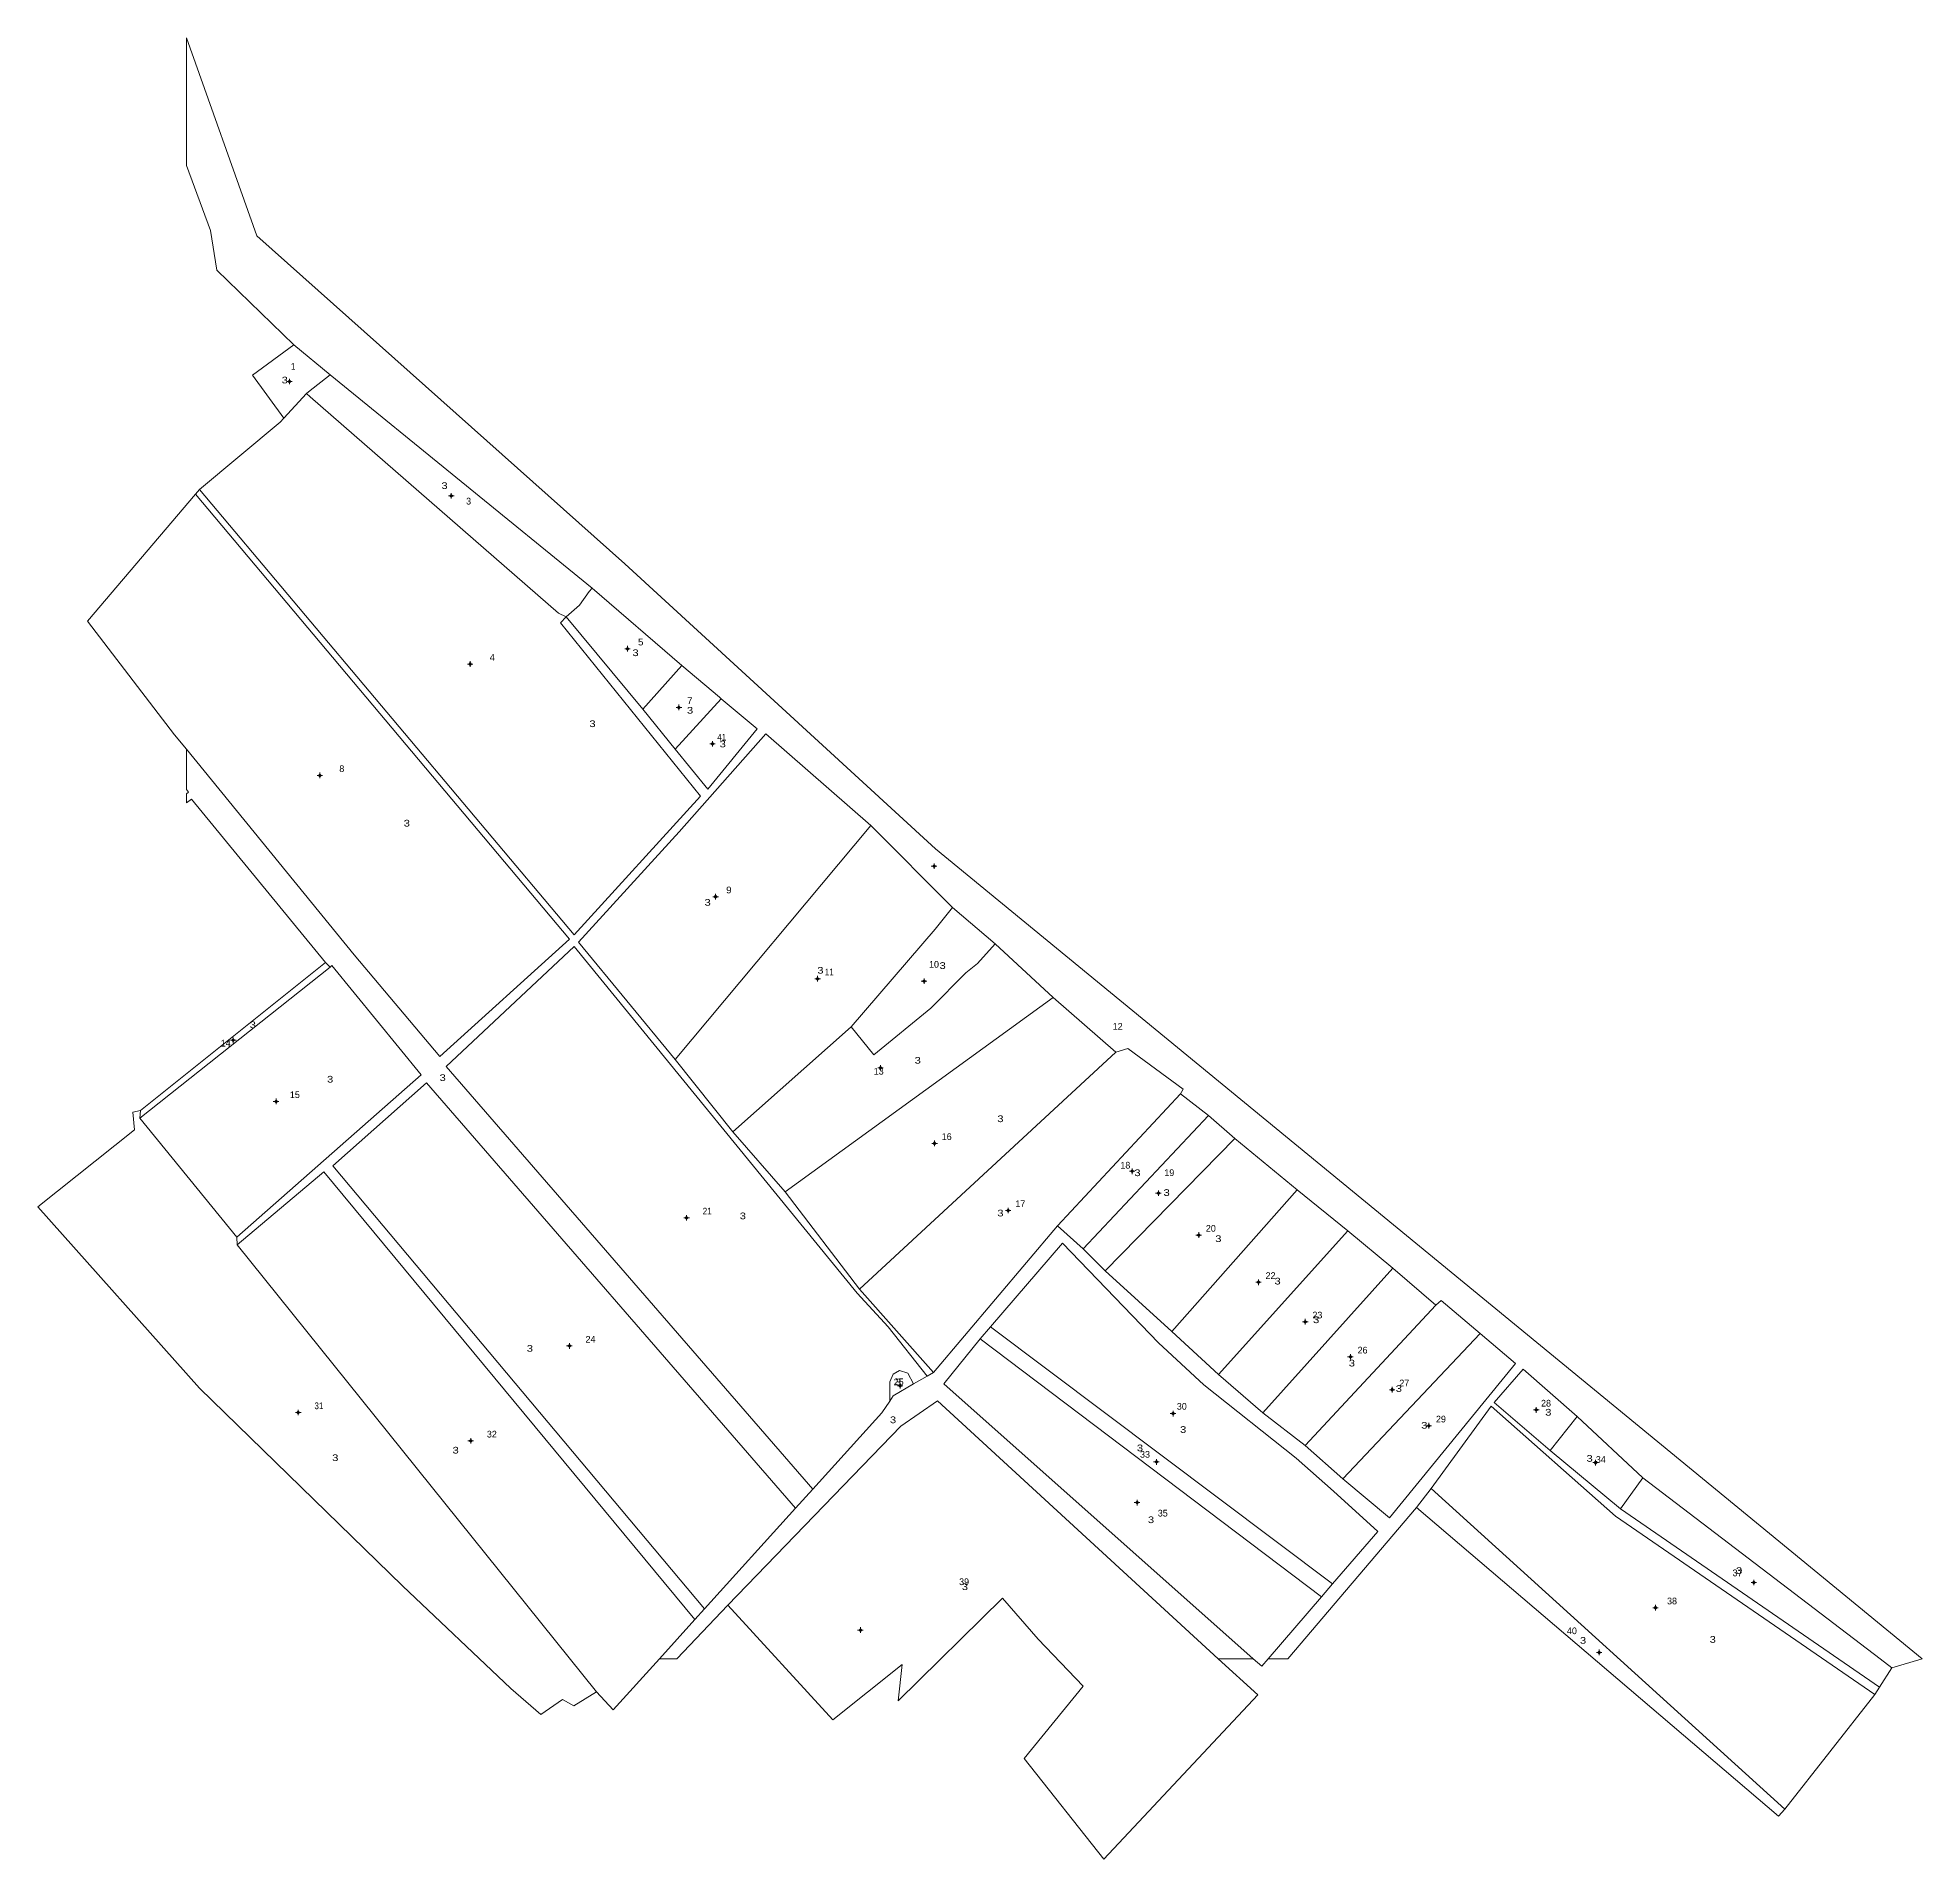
# Model space of a CAD drawing. Header units: metres. Extents: x 362933 to 363778, y 1841910 to 1842727.
import ezdxf

# ---------------------------------------------------------------- set-up
doc = ezdxf.new("R2010")
doc.units = ezdxf.units.M
doc.header["$LTSCALE"] = 1.2
doc.layers.add('10', color=7, linetype='Continuous', lineweight=13)
doc.layers.add('11', color=7, linetype='Continuous', lineweight=13)
doc.layers.add('14', color=7, linetype='Continuous')
doc.layers.add('15', color=7, linetype='Continuous')

msp = doc.modelspace()

# ---------------------------------------------------------------- hatches: boundary and pattern name
at = {"layer": '11'}
for points in [[(363046.31, 1842572.86, 1), (363046.01, 1842572.86, 1)], [(363118.89, 1842521.56, 1), (363118.59, 1842521.56, 1)], [(363197.9, 1842452.98, 1), (363197.6, 1842452.98, 1)], [(363127.34, 1842446.11, 1), (363127.04, 1842446.11, 1)], [(363220.94, 1842426.68, 1), (363220.64, 1842426.68, 1)], [(363236.01, 1842410.32, 1), (363235.71, 1842410.32, 1)], [(363059.93, 1842396.18, 1), (363059.63, 1842396.18, 1)], [(363335.36, 1842355.46, 1), (363335.06, 1842355.46, 1)], [(363237.42, 1842341.78, 1), (363237.12, 1842341.78, 1)], [(363283.14, 1842304.98, 1), (363282.84, 1842304.98, 1)], [(363330.86, 1842303.89, 1), (363330.56, 1842303.89, 1)], [(363021.1, 1842277.38, 1), (363020.8, 1842277.38, 1)], [(363311.33, 1842265.02, 1), (363311.03, 1842265.02, 1)], [(363040.31, 1842249.96, 1), (363040.01, 1842249.96, 1)], [(363335.58, 1842231.14, 1), (363335.28, 1842231.14, 1)], [(363424.2, 1842218.62, 1), (363423.9, 1842218.62, 1)], [(363435.96, 1842208.78, 1), (363435.66, 1842208.78, 1)], [(363224.37, 1842197.74, 1), (363224.07, 1842197.74, 1)], [(363368.59, 1842201.04, 1), (363368.29, 1842201.04, 1)], [(363454.02, 1842190, 1), (363453.72, 1842190, 1)], [(363480.82, 1842168.85, 1), (363480.52, 1842168.85, 1)], [(363501.81, 1842151.12, 1), (363501.51, 1842151.12, 1)], [(363171.82, 1842140.28, 1), (363171.52, 1842140.28, 1)], [(363522.05, 1842135.4, 1), (363521.75, 1842135.4, 1)], [(363320.15, 1842122.43, 1), (363319.85, 1842122.43, 1)], [(363540.77, 1842120.64, 1), (363540.47, 1842120.64, 1)], [(363605.38, 1842111.59, 1), (363605.08, 1842111.59, 1)], [(363050.27, 1842110.42, 1), (363049.97, 1842110.42, 1)], [(363442.52, 1842109.92, 1), (363442.22, 1842109.92, 1)], [(363557.21, 1842104.46, 1), (363556.91, 1842104.46, 1)], [(363127.58, 1842097.72, 1), (363127.28, 1842097.72, 1)], [(363435.05, 1842088.27, 1), (363434.75, 1842088.27, 1)], [(363632, 1842087.92, 1), (363631.7, 1842087.92, 1)], [(363426.38, 1842070.01, 1), (363426.08, 1842070.01, 1)], [(363702.94, 1842034.15, 1), (363702.64, 1842034.15, 1)], [(363658.84, 1842022.88, 1), (363658.54, 1842022.88, 1)], [(363302.34, 1842012.82, 1), (363302.04, 1842012.82, 1)], [(363633.57, 1842002.82, 1), (363633.27, 1842002.82, 1)]]:
    msp.add_hatch(color=256, dxfattribs=at).paths.add_polyline_path(points)

# ---------------------------------------------------------------- linework, layer by layer
at = {"layer": '10'}
for p, q in [((363064.47, 1842575.83), (363048.07, 1842589.3)), ((363053.74, 1842567.51), (363043.69, 1842556.42)), ((363053.74, 1842567.51), (363055.43, 1842566.03)), ((363064.47, 1842575.83), (363181.87, 1842480.12)), ((363005.9, 1842524.43), (363004.06, 1842522.27)), ((363181.87, 1842480.12), (363222.16, 1842445.42)), ((363204.6, 1842425.84), (363170.27, 1842467.29)), ((362955.68, 1842465.32), (362994.68, 1842414.42)), ((363222.16, 1842445.42), (363204.6, 1842425.84)), ((363204.6, 1842425.84), (363219.18, 1842407.95)), ((363219.18, 1842407.95), (363233.77, 1842390.05)), ((363306.89, 1842373.71), (363343.4, 1842336.87)), ((363268.48, 1842209.46), (363388.56, 1842296.59)), ((363416.76, 1842272.08), (363388.56, 1842296.59)), ((363244.96, 1842236.26), (363297.96, 1842283.35)), ((363301.73, 1842165.7), (363416.76, 1842272.08)), ((363445.74, 1842253.41), (363458.32, 1842243.56)), ((362979.06, 1842242.45), (362979.37, 1842245.83)), ((363402, 1842183.83), (363458.32, 1842243.56)), ((363458.32, 1842243.56), (363470.11, 1842233.26)), ((363244.96, 1842236.26), (363268.48, 1842209.46)), ((363411.97, 1842173.99), (363470.11, 1842233.26)), ((363470.11, 1842233.26), (363498, 1842210.3)), ((363301.73, 1842165.7), (363268.48, 1842209.46)), ((363022.72, 1842185.68), (363022.51, 1842189.07)), ((363390.54, 1842194.2), (363334.96, 1842128.38)), ((363520.66, 1842191.96), (363540.84, 1842175.17)), ((363411.97, 1842173.99), (363402, 1842183.83)), ((363441.86, 1842146.74), (363411.97, 1842173.99)), ((363540.84, 1842175.17), (363482.63, 1842110.29)), ((363560.18, 1842158.55), (363540.84, 1842175.17)), ((363334.96, 1842128.38), (363301.73, 1842165.7)), ((363562.59, 1842160.67), (363560.18, 1842158.55)), ((363513.9, 1842033.5), (363360.51, 1842148.86)), ((363518.42, 1842080.61), (363580.11, 1842145.78)), ((363355.81, 1842143.4), (363339.58, 1842123.34)), ((363508.88, 1842027.68), (363355.81, 1842143.4)), ((363334.96, 1842128.38), (363332.12, 1842126.73)), ((363339.58, 1842123.34), (363478.31, 1842000)), ((363482.63, 1842110.29), (363462.78, 1842127.4)), ((363336.81, 1842115.63), (363462.64, 1842000)), ((363501.66, 1842095.63), (363482.63, 1842110.29)), ((363273.13, 1842067.56), (363280.86, 1842076.02)), ((363759.19, 1841987.25), (363643.05, 1842067.18)), ((363212.05, 1842000), (363227.88, 1842017.51)), ((363191.33, 1841977.09), (363212.05, 1842000)), ((363478.31, 1842000), (363462.64, 1842000)), ((363462.64, 1842000), (363480.36, 1841983.72)), ((363759.19, 1841987.25), (363764.7, 1841995.92)), ((363778.32, 1842000), (363764.7, 1841995.92)), ((363191.33, 1841977.09), (363183.83, 1841985.17)), ((363759.19, 1841987.25), (363757.05, 1841983.87))]:
    msp.add_line(p, q, dxfattribs=at)
for points in [[(363048.07, 1842589.3), (363013.54, 1842622.84), (363010.75, 1842640.56), (363000, 1842669.69), (363000, 1842727.06)], [(363000, 1842727.06), (363031.57, 1842638.17), (363196.56, 1842491.04), (363335.91, 1842363.3), (363778.32, 1842000)], [(363048.07, 1842589.3), (363029.56, 1842575.76), (363043.69, 1842556.42)], [(363053.74, 1842567.51), (363054.67, 1842568.23), (363064.47, 1842575.83)], [(363170.27, 1842467.29), (363166.84, 1842468.91), (363055.43, 1842566.03)], [(363043.69, 1842556.42), (363042.02, 1842554.57), (363005.9, 1842524.43)], [(363075.13, 1842315.65), (363113.53, 1842270.09), (363171.74, 1842322.72), (363004.06, 1842522.27), (362955.68, 1842465.32)], [(363005.9, 1842524.43), (363173.77, 1842324.71), (363230.43, 1842386.88), (363167.72, 1842464.61), (363170.27, 1842467.29)], [(363170.27, 1842467.29), (363176.21, 1842472.5), (363180.57, 1842478.72), (363181.87, 1842480.12)], [(363219.18, 1842407.95), (363239.76, 1842430.58), (363239.03, 1842431.2), (363222.16, 1842445.42)], [(363233.77, 1842390.05), (363255.87, 1842417), (363239.76, 1842430.58)], [(362994.68, 1842414.42), (363000, 1842407.89), (363075.13, 1842315.65)], [(363000, 1842407.89), (363000, 1842389.78), (363000.9, 1842388.62), (363000, 1842387.91), (363000, 1842383.84), (363002.18, 1842385.54), (363062.39, 1842312.32)], [(363306.89, 1842373.71), (363259.83, 1842414.77), (363220.95, 1842370.88), (363175.73, 1842321.35), (363219.08, 1842268.78)], [(363244.96, 1842236.26), (363219.08, 1842268.78), (363306.89, 1842373.71)], [(363297.96, 1842283.35), (363335.72, 1842327.16), (363343.4, 1842336.87)], [(363343.4, 1842336.87), (363362.53, 1842320.57), (363388.56, 1842296.59)], [(363311.71, 1842110.21), (363280.86, 1842076.02), (363116.44, 1842265.54), (363173.84, 1842319.45), (363300.77, 1842163.91), (363314.57, 1842148.79), (363332.12, 1842126.73)], [(363362.53, 1842320.57), (363354.63, 1842311.79), (363349.47, 1842307.61), (363333.73, 1842291.81), (363308.25, 1842270.91), (363297.96, 1842283.35)], [(363064.44, 1842310.13), (363062.39, 1842312.32), (362979.37, 1842245.83)], [(363416.76, 1842272.08), (363422.06, 1842273.71), (363446.87, 1842255.48), (363445.74, 1842253.41)], [(363232.22, 1842022.31), (363065.62, 1842221.1), (363107.55, 1842258.24), (363273.13, 1842067.56)], [(363445.74, 1842253.41), (363390.54, 1842194.2), (363402, 1842183.83)], [(362979.37, 1842245.83), (362975.88, 1842245.06), (362976.71, 1842237.16), (362933.28, 1842202.66), (363005.81, 1842121.37), (363096.89, 1842032.71), (363145.48, 1841986.57), (363158.83, 1841975.02), (363168.56, 1841981.66), (363173.65, 1841978.87), (363183.83, 1841985.17)], [(363227.88, 1842017.51), (363061.59, 1842218.34), (363022.72, 1842185.68), (363183.83, 1841985.17)], [(363355.81, 1842143.4), (363360.51, 1842148.86), (363392.75, 1842186.34)], [(363392.75, 1842186.34), (363435.78, 1842141.63), (363456.23, 1842122.81), (363497.52, 1842089.99), (363514.35, 1842075.18), (363534.21, 1842057.07)], [(363518.42, 1842080.61), (363501.66, 1842095.63), (363560.18, 1842158.55)], [(363562.59, 1842160.67), (363580.11, 1842145.78), (363595.87, 1842132.38)], [(363326.04, 1842123.21), (363323.49, 1842128.11), (363319.74, 1842129.3), (363316.83, 1842127.59), (363315.3, 1842124.19), (363315.3, 1842115.56)], [(363595.87, 1842132.38), (363539.45, 1842063.14), (363518.42, 1842080.61)], [(363611.43, 1842093.39), (363586.37, 1842114.87), (363599.36, 1842129.79), (363623.62, 1842108.66)], [(363311.71, 1842110.21), (363315.3, 1842115.56), (363316.87, 1842117.9), (363326.04, 1842123.21), (363332.12, 1842126.73)], [(363480.36, 1841983.72), (363411.29, 1841910.01), (363375.63, 1841955.2), (363402.06, 1841987.64), (363381.91, 1842008.81), (363365.96, 1842027.15), (363319.15, 1841981.15), (363320.89, 1841997.32), (363289.86, 1841972.54), (363242.77, 1842024), (363320.25, 1842104.29), (363336.81, 1842115.63)], [(363558.03, 1842076.3), (363585.06, 1842113.22), (363640.73, 1842063.93), (363757.05, 1841983.87)], [(363652.97, 1842081.05), (363759.35, 1842000), (363764.7, 1841995.92)], [(363558.03, 1842076.3), (363551.46, 1842067.8), (363713.87, 1841929.33), (363716.75, 1841932.54)], [(363757.05, 1841983.87), (363716.75, 1841932.54), (363558.03, 1842076.3)], [(363227.88, 1842017.51), (363232.22, 1842022.31), (363273.13, 1842067.56)], [(363551.46, 1842067.8), (363493.85, 1842000), (363485.02, 1842000)], [(363478.31, 1842000), (363482.11, 1841996.62), (363485.02, 1842000), (363508.88, 1842027.68), (363513.9, 1842033.5), (363534.21, 1842057.07)], [(363242.77, 1842024), (363219.87, 1842000), (363212.05, 1842000)]]:
    msp.add_lwpolyline(points, dxfattribs=at)
for points in [[(363064.44, 1842310.13), (362979.06, 1842242.45), (363022.51, 1842189.07), (363105.3, 1842261.83), (363065.14, 1842310.85)], [(363498, 1842210.3), (363520.66, 1842191.96), (363462.78, 1842127.4), (363441.86, 1842146.74)], [(363611.43, 1842093.39), (363623.62, 1842108.66), (363652.97, 1842081.05), (363643.05, 1842067.18)]]:
    msp.add_lwpolyline(points, close=True, dxfattribs=at)
at = {"layer": '11'}
for p, q in [((363045.54, 1842572.86), (363044.91, 1842572.86)), ((363046.16, 1842574.11), (363046.16, 1842573.48)), ((363046.16, 1842572.24), (363046.16, 1842571.61)), ((363047.41, 1842572.86), (363046.78, 1842572.86)), ((363118.12, 1842521.56), (363117.49, 1842521.56)), ((363118.74, 1842522.81), (363118.74, 1842522.18)), ((363118.74, 1842520.94), (363118.74, 1842520.31)), ((363119.99, 1842521.56), (363119.36, 1842521.56)), ((363197.12, 1842452.98), (363196.5, 1842452.98)), ((363197.75, 1842454.23), (363197.75, 1842453.6)), ((363197.75, 1842452.36), (363197.75, 1842451.73)), ((363199, 1842452.98), (363198.38, 1842452.98)), ((363126.56, 1842446.11), (363125.94, 1842446.11)), ((363127.19, 1842447.36), (363127.19, 1842446.74)), ((363127.19, 1842445.48), (363127.19, 1842444.86)), ((363128.44, 1842446.11), (363127.82, 1842446.11)), ((363220.16, 1842426.68), (363219.54, 1842426.68)), ((363220.79, 1842427.93), (363220.79, 1842427.3)), ((363220.79, 1842426.06), (363220.79, 1842425.43)), ((363222.04, 1842426.68), (363221.42, 1842426.68)), ((363235.24, 1842410.32), (363234.61, 1842410.32)), ((363235.86, 1842411.57), (363235.86, 1842410.94)), ((363235.86, 1842409.7), (363235.86, 1842409.07)), ((363237.11, 1842410.32), (363236.48, 1842410.32)), ((363059.16, 1842396.18), (363058.53, 1842396.18)), ((363059.78, 1842397.43), (363059.78, 1842396.8)), ((363059.78, 1842395.56), (363059.78, 1842394.93)), ((363061.03, 1842396.18), (363060.4, 1842396.18)), ((363335.21, 1842356.71), (363335.21, 1842356.08)), ((363334.58, 1842355.46), (363333.96, 1842355.46)), ((363335.21, 1842354.84), (363335.21, 1842354.21)), ((363336.46, 1842355.46), (363335.84, 1842355.46)), ((363236.64, 1842341.78), (363236.02, 1842341.78)), ((363237.27, 1842343.03), (363237.27, 1842342.4)), ((363237.27, 1842341.16), (363237.27, 1842340.53)), ((363238.52, 1842341.78), (363237.9, 1842341.78)), ((363282.99, 1842306.23), (363282.99, 1842305.6)), ((363282.36, 1842304.98), (363281.74, 1842304.98)), ((363282.99, 1842304.36), (363282.99, 1842303.73)), ((363284.24, 1842304.98), (363283.62, 1842304.98)), ((363330.08, 1842303.89), (363329.46, 1842303.89)), ((363330.71, 1842305.14), (363330.71, 1842304.52)), ((363330.71, 1842303.26), (363330.71, 1842302.64)), ((363331.96, 1842303.89), (363331.34, 1842303.89)), ((363020.32, 1842277.38), (363019.7, 1842277.38)), ((363020.95, 1842278.63), (363020.95, 1842278)), ((363020.95, 1842276.76), (363020.95, 1842276.13)), ((363022.2, 1842277.38), (363021.58, 1842277.38)), ((363310.56, 1842265.02), (363309.93, 1842265.02)), ((363311.18, 1842266.27), (363311.18, 1842265.64)), ((363311.18, 1842264.4), (363311.18, 1842263.77)), ((363312.43, 1842265.02), (363311.8, 1842265.02)), ((363039.54, 1842249.96), (363038.91, 1842249.96)), ((363040.16, 1842251.21), (363040.16, 1842250.58)), ((363040.16, 1842249.34), (363040.16, 1842248.71)), ((363041.41, 1842249.96), (363040.78, 1842249.96)), ((363334.8, 1842231.14), (363334.18, 1842231.14)), ((363335.43, 1842232.39), (363335.43, 1842231.76)), ((363335.43, 1842230.52), (363335.43, 1842229.89)), ((363336.68, 1842231.14), (363336.06, 1842231.14)), ((363423.42, 1842218.62), (363422.8, 1842218.62)), ((363424.05, 1842219.87), (363424.05, 1842219.24)), ((363424.05, 1842218), (363424.05, 1842217.37)), ((363425.3, 1842218.62), (363424.68, 1842218.62)), ((363435.18, 1842208.78), (363434.56, 1842208.78)), ((363435.81, 1842210.03), (363435.81, 1842209.4)), ((363435.81, 1842208.16), (363435.81, 1842207.53)), ((363437.06, 1842208.78), (363436.44, 1842208.78)), ((363223.6, 1842197.74), (363222.97, 1842197.74)), ((363224.22, 1842198.99), (363224.22, 1842198.36)), ((363224.22, 1842197.12), (363224.22, 1842196.49)), ((363225.47, 1842197.74), (363224.84, 1842197.74)), ((363367.82, 1842201.04), (363367.19, 1842201.04)), ((363368.44, 1842202.29), (363368.44, 1842201.66)), ((363368.44, 1842200.42), (363368.44, 1842199.79)), ((363369.69, 1842201.04), (363369.06, 1842201.04)), ((363453.24, 1842190), (363452.62, 1842190)), ((363453.87, 1842191.25), (363453.87, 1842190.62)), ((363453.87, 1842189.38), (363453.87, 1842188.75)), ((363455.12, 1842190), (363454.5, 1842190)), ((363480.04, 1842168.85), (363479.42, 1842168.85)), ((363480.67, 1842170.1), (363480.67, 1842169.48)), ((363480.67, 1842168.22), (363480.67, 1842167.6)), ((363481.92, 1842168.85), (363481.3, 1842168.85)), ((363501.04, 1842151.12), (363500.41, 1842151.12)), ((363501.66, 1842152.37), (363501.66, 1842151.74)), ((363501.66, 1842150.5), (363501.66, 1842149.87)), ((363502.91, 1842151.12), (363502.28, 1842151.12)), ((363171.04, 1842140.28), (363170.42, 1842140.28)), ((363171.67, 1842141.53), (363171.67, 1842140.9)), ((363171.67, 1842139.66), (363171.67, 1842139.03)), ((363172.92, 1842140.28), (363172.3, 1842140.28)), ((363521.9, 1842136.65), (363521.9, 1842136.02)), ((363521.28, 1842135.4), (363520.65, 1842135.4)), ((363521.9, 1842134.78), (363521.9, 1842134.15)), ((363523.15, 1842135.4), (363522.52, 1842135.4)), ((363319.38, 1842122.43), (363318.75, 1842122.43)), ((363320, 1842123.68), (363320, 1842123.06)), ((363320, 1842121.8), (363320, 1842121.18)), ((363321.25, 1842122.43), (363320.62, 1842122.43)), ((363540, 1842120.64), (363539.37, 1842120.64)), ((363540.62, 1842121.89), (363540.62, 1842121.26)), ((363540.62, 1842120.02), (363540.62, 1842119.39)), ((363541.87, 1842120.64), (363541.24, 1842120.64)), ((363050.12, 1842111.67), (363050.12, 1842111.04)), ((363442.37, 1842111.17), (363442.37, 1842110.54)), ((363604.6, 1842111.59), (363603.98, 1842111.59)), ((363605.23, 1842112.84), (363605.23, 1842112.22)), ((363606.48, 1842111.59), (363605.86, 1842111.59)), ((363049.5, 1842110.42), (363048.87, 1842110.42)), ((363050.12, 1842109.8), (363050.12, 1842109.17)), ((363051.37, 1842110.42), (363050.74, 1842110.42)), ((363441.74, 1842109.92), (363441.12, 1842109.92)), ((363442.37, 1842109.3), (363442.37, 1842108.67)), ((363443.62, 1842109.92), (363443, 1842109.92)), ((363556.44, 1842104.46), (363555.81, 1842104.46)), ((363557.06, 1842105.71), (363557.06, 1842105.08)), ((363557.06, 1842103.84), (363557.06, 1842103.21)), ((363558.31, 1842104.46), (363557.68, 1842104.46)), ((363605.23, 1842110.96), (363605.23, 1842110.34)), ((363126.8, 1842097.72), (363126.18, 1842097.72)), ((363127.43, 1842098.97), (363127.43, 1842098.34)), ((363127.43, 1842097.1), (363127.43, 1842096.47)), ((363128.68, 1842097.72), (363128.06, 1842097.72)), ((363434.28, 1842088.27), (363433.65, 1842088.27)), ((363434.9, 1842089.52), (363434.9, 1842088.9)), ((363434.9, 1842087.64), (363434.9, 1842087.02)), ((363436.15, 1842088.27), (363435.52, 1842088.27)), ((363631.22, 1842087.92), (363630.6, 1842087.92)), ((363631.85, 1842089.17), (363631.85, 1842088.54)), ((363631.85, 1842087.3), (363631.85, 1842086.67)), ((363633.1, 1842087.92), (363632.48, 1842087.92)), ((363425.6, 1842070.01), (363424.98, 1842070.01)), ((363426.23, 1842071.26), (363426.23, 1842070.64)), ((363426.23, 1842069.38), (363426.23, 1842068.76)), ((363427.48, 1842070.01), (363426.86, 1842070.01)), ((363702.79, 1842035.4), (363702.79, 1842034.78)), ((363702.16, 1842034.15), (363701.54, 1842034.15)), ((363702.79, 1842033.52), (363702.79, 1842032.9)), ((363704.04, 1842034.15), (363703.42, 1842034.15)), ((363658.06, 1842022.88), (363657.44, 1842022.88)), ((363658.69, 1842024.13), (363658.69, 1842023.5)), ((363658.69, 1842022.26), (363658.69, 1842021.63)), ((363659.94, 1842022.88), (363659.32, 1842022.88)), ((363301.56, 1842012.82), (363300.94, 1842012.82)), ((363302.19, 1842014.07), (363302.19, 1842013.44)), ((363302.19, 1842012.2), (363302.19, 1842011.57)), ((363303.44, 1842012.82), (363302.82, 1842012.82)), ((363632.8, 1842002.82), (363632.17, 1842002.82)), ((363633.42, 1842004.07), (363633.42, 1842003.44)), ((363633.42, 1842002.2), (363633.42, 1842001.57)), ((363634.67, 1842002.82), (363634.04, 1842002.82))]:
    msp.add_line(p, q, dxfattribs=at)
for points in [[(363046.16, 1842573.48), (363045.54, 1842572.86), (363046.16, 1842572.24), (363046.78, 1842572.86)], [(363118.74, 1842522.18), (363118.12, 1842521.56), (363118.74, 1842520.94), (363119.36, 1842521.56)], [(363197.75, 1842453.6), (363197.12, 1842452.98), (363197.75, 1842452.36), (363198.38, 1842452.98)], [(363127.19, 1842446.74), (363126.56, 1842446.11), (363127.19, 1842445.48), (363127.82, 1842446.11)], [(363220.79, 1842427.3), (363220.16, 1842426.68), (363220.79, 1842426.06), (363221.42, 1842426.68)], [(363235.86, 1842410.94), (363235.24, 1842410.32), (363235.86, 1842409.7), (363236.48, 1842410.32)], [(363059.78, 1842396.8), (363059.16, 1842396.18), (363059.78, 1842395.56), (363060.4, 1842396.18)], [(363335.21, 1842356.08), (363334.58, 1842355.46), (363335.21, 1842354.84), (363335.84, 1842355.46)], [(363237.27, 1842342.4), (363236.64, 1842341.78), (363237.27, 1842341.16), (363237.9, 1842341.78)], [(363282.99, 1842305.6), (363282.36, 1842304.98), (363282.99, 1842304.36), (363283.62, 1842304.98)], [(363330.71, 1842304.52), (363330.08, 1842303.89), (363330.71, 1842303.26), (363331.34, 1842303.89)], [(363020.95, 1842278), (363020.32, 1842277.38), (363020.95, 1842276.76), (363021.58, 1842277.38)], [(363311.18, 1842265.64), (363310.56, 1842265.02), (363311.18, 1842264.4), (363311.8, 1842265.02)], [(363040.16, 1842250.58), (363039.54, 1842249.96), (363040.16, 1842249.34), (363040.78, 1842249.96)], [(363335.43, 1842231.76), (363334.8, 1842231.14), (363335.43, 1842230.52), (363336.06, 1842231.14)], [(363424.05, 1842219.24), (363423.42, 1842218.62), (363424.05, 1842218), (363424.68, 1842218.62)], [(363435.81, 1842209.4), (363435.18, 1842208.78), (363435.81, 1842208.16), (363436.44, 1842208.78)], [(363224.22, 1842198.36), (363223.6, 1842197.74), (363224.22, 1842197.12), (363224.84, 1842197.74)], [(363368.44, 1842201.66), (363367.82, 1842201.04), (363368.44, 1842200.42), (363369.06, 1842201.04)], [(363453.87, 1842190.62), (363453.24, 1842190), (363453.87, 1842189.38), (363454.5, 1842190)], [(363480.67, 1842169.48), (363480.04, 1842168.85), (363480.67, 1842168.22), (363481.3, 1842168.85)], [(363501.66, 1842151.74), (363501.04, 1842151.12), (363501.66, 1842150.5), (363502.28, 1842151.12)], [(363171.67, 1842140.9), (363171.04, 1842140.28), (363171.67, 1842139.66), (363172.3, 1842140.28)], [(363521.9, 1842136.02), (363521.28, 1842135.4), (363521.9, 1842134.78), (363522.52, 1842135.4)], [(363320, 1842123.06), (363319.38, 1842122.43), (363320, 1842121.8), (363320.62, 1842122.43)], [(363540.62, 1842121.26), (363540, 1842120.64), (363540.62, 1842120.02), (363541.24, 1842120.64)], [(363605.23, 1842112.22), (363604.6, 1842111.59), (363605.23, 1842110.96), (363605.86, 1842111.59)], [(363050.12, 1842111.04), (363049.5, 1842110.42), (363050.12, 1842109.8), (363050.74, 1842110.42)], [(363442.37, 1842110.54), (363441.74, 1842109.92), (363442.37, 1842109.3), (363443, 1842109.92)], [(363557.06, 1842105.08), (363556.44, 1842104.46), (363557.06, 1842103.84), (363557.68, 1842104.46)], [(363127.43, 1842098.34), (363126.8, 1842097.72), (363127.43, 1842097.1), (363128.06, 1842097.72)], [(363434.9, 1842088.9), (363434.28, 1842088.27), (363434.9, 1842087.64), (363435.52, 1842088.27)], [(363631.85, 1842088.54), (363631.22, 1842087.92), (363631.85, 1842087.3), (363632.48, 1842087.92)], [(363426.23, 1842070.64), (363425.6, 1842070.01), (363426.23, 1842069.38), (363426.86, 1842070.01)], [(363702.79, 1842034.78), (363702.16, 1842034.15), (363702.79, 1842033.52), (363703.42, 1842034.15)], [(363658.69, 1842023.5), (363658.06, 1842022.88), (363658.69, 1842022.26), (363659.32, 1842022.88)], [(363302.19, 1842013.44), (363301.56, 1842012.82), (363302.19, 1842012.2), (363302.82, 1842012.82)], [(363633.42, 1842003.44), (363632.8, 1842002.82), (363633.42, 1842002.2), (363634.04, 1842002.82)]]:
    msp.add_lwpolyline(points, close=True, dxfattribs=at)
for centre in [(363046.16, 1842572.86), (363118.74, 1842521.56), (363197.75, 1842452.98), (363127.19, 1842446.11), (363220.79, 1842426.68), (363235.86, 1842410.32), (363059.78, 1842396.18), (363335.21, 1842355.46), (363237.27, 1842341.78), (363282.99, 1842304.98), (363330.71, 1842303.89), (363020.95, 1842277.38), (363311.18, 1842265.02), (363040.16, 1842249.96), (363335.43, 1842231.14), (363424.05, 1842218.62), (363435.81, 1842208.78), (363224.22, 1842197.74), (363368.44, 1842201.04), (363453.87, 1842190), (363480.67, 1842168.85), (363501.66, 1842151.12), (363171.67, 1842140.28), (363521.9, 1842135.4), (363320, 1842122.43), (363540.62, 1842120.64), (363605.23, 1842111.59), (363050.12, 1842110.42), (363442.37, 1842109.92), (363557.06, 1842104.46), (363127.43, 1842097.72), (363434.9, 1842088.27), (363631.85, 1842087.92), (363426.23, 1842070.01), (363702.79, 1842034.15), (363658.69, 1842022.88), (363302.19, 1842012.82), (363633.42, 1842002.82)]:
    msp.add_circle(centre, 0.15, dxfattribs=at)

# ---------------------------------------------------------------- texts
at = {"layer": '14', "width": 1.25}
for p in [(363042.65, 1842571.99), (363114.3, 1842524.63), (363199.96, 1842449.68), (363224.4, 1842423.88), (363180.65, 1842417.85), (363239.04, 1842408.76), (363097.4, 1842373.24), (363232.28, 1842337.72), (363282.86, 1842307.27), (363337.65, 1842309.38), (363028.33, 1842282.8), (363326.48, 1842266.88), (363063.02, 1842258.4), (363113.48, 1842259.12), (363363.57, 1842240.66), (363425.02, 1842216.44), (363438.09, 1842207.57), (363248.07, 1842197.1), (363363.57, 1842198.37), (363461.28, 1842186.86), (363487.84, 1842167.84), (363505.13, 1842150.51), (363152.58, 1842137.67), (363521.15, 1842131.07), (363317.71, 1842122.55), (363542.23, 1842119.66), (363609.22, 1842109.04), (363315.4, 1842105.63), (363445.51, 1842101.28), (363553.62, 1842103.18), (363119.28, 1842092.01), (363426.13, 1842093.04), (363065.33, 1842088.63), (363627.76, 1842088.32), (363431.09, 1842060.81), (363694.78, 1842038), (363347.63, 1842030.79), (363624.8, 1842006.7), (363682.97, 1842007.13)]:
    msp.add_text('3', height=3, dxfattribs=at).set_placement(p)
at = {"layer": '15'}
for s, width, p in [('1', 0.85, (363046.87, 1842578.13)), ('4', 1.05, (363135.93, 1842447.6)), ('5', 1.1, (363202.45, 1842454.47)), ('7', 1.1, (363224.43, 1842428.18)), ('41', 0.9, (363238, 1842411.81)), ('9', 1.1, (363241.97, 1842343.27)), ('11', 0.9, (363286.19, 1842306.48)), ('21', 0.9, (363231.46, 1842199.23)), ('31', 0.9, (363057.37, 1842111.92))]:
    msp.add_text(s, height=3, dxfattribs=dict(at, width=width)).set_placement(p)
for s, p in [('3', (363125.37, 1842517.68)), ('8', (363068.52, 1842397.67)), ('10', (363332.94, 1842309.92)), ('12', (363415.3, 1842282.11)), ('14', (363015.34, 1842274.57)), ('13', (363308.14, 1842261.98)), ('15', (363046.36, 1842251.46)), ('16', (363338.63, 1842232.64)), ('18', (363418.74, 1842219.83)), ('19', (363438.44, 1842216.5)), ('17', (363371.63, 1842202.54)), ('20', (363457.07, 1842191.5)), ('22', (363483.86, 1842170.34)), ('23', (363504.85, 1842152.62)), ('24', (363178.92, 1842141.77)), ('26', (363525.1, 1842136.89)), ('25', (363317.11, 1842122.67)), ('27', (363543.81, 1842122.14)), ('30', (363444.05, 1842111.68)), ('28', (363607.37, 1842113.09)), ('29', (363560.25, 1842105.96)), ('32', (363134.68, 1842099.21)), ('33', (363427.55, 1842090.13)), ('34', (363631.92, 1842087.86)), ('35', (363435.52, 1842063.77)), ('39', (363346.43, 1842033.01)), ('37', (363693.22, 1842037)), ('38', (363663.87, 1842024.37)), ('40', (363618.98, 1842011))]:
    msp.add_text(s, height=3, dxfattribs=at).set_placement(p)

doc.saveas('drawing.dxf')
